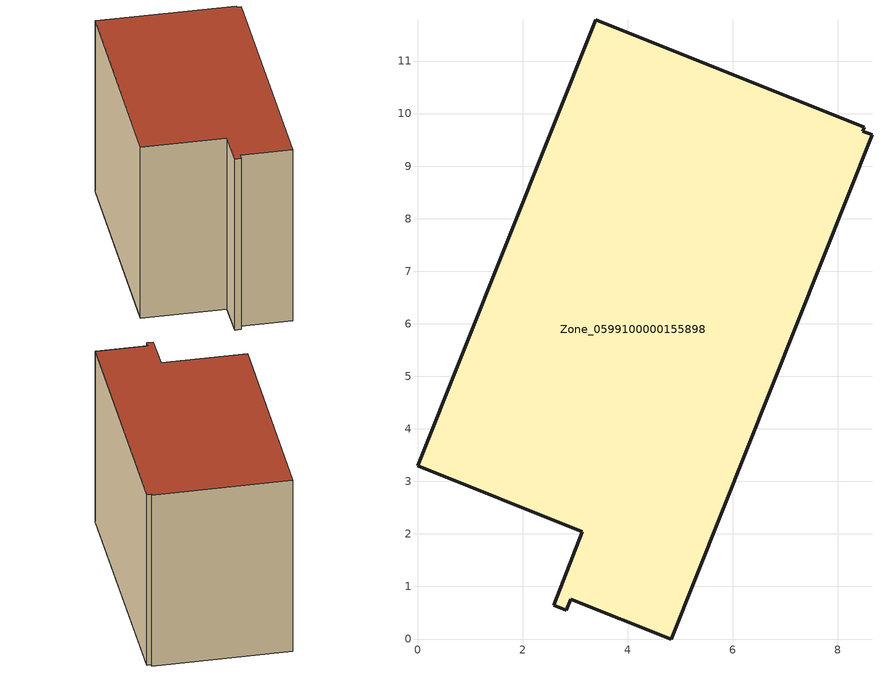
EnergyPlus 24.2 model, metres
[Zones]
Zone_0599100000155898
 floor ground (C_G): 2.92,0.76 2.83,0.55 2.59,0.64 3.14,2.04 0,3.3 3.39,11.78 8.5,9.74 8.47,9.66 8.65,9.59 4.83,0 z0.28
 wall outside (C_F): 2.83,0.55 2.92,0.76 4.83,0 8.65,9.59 8.47,9.66 8.5,9.74 3.39,11.78 0,3.3 3.14,2.04 2.59,0.64 2.83,0.55 z0.28:8.08
 roof outside (C_R): 8.65,9.59 8.47,9.66 8.5,9.74 3.39,11.78 0,3.3 3.14,2.04 2.59,0.64 2.83,0.55 2.92,0.76 4.83,0 z8.08
[BUILDING]
Pand.0599100000155898: North Axis=0; Terrain=City; Loads Convergence Tolerance Value=0.04; Temperature Convergence Tolerance Value=0.4; Solar Distribution=FullExterior; Maximum Number of Warmup Days=25; Minimum Number of Warmup Days=1
[Site:Location]
Rotterdam.The.Hague.AP_ZH_NLD Design_Conditions: Latitude=51.96; Longitude=4.45; Time Zone=1; Elevation=-4.5
[SITE:GROUNDTEMPERATURE:BUILDINGSURFACE]
18, 18, 18, 18, 18, 18, 18, 18, 18, 18, 18, 18
[MATERIAL] Thermal Absorptance=0.9; Solar Absorptance=0.7; Visible Absorptance=0.7
Name | Roughness | Thickness | Conductivity | Density | Specific Heat
G.TC.1975-1991 | MediumSmooth | 0.15 | 0.288461 | 540 | 1210
F.TC.1975-1991 | Rough | 0.3 | 0.230769 | 1920 | 840
R.TC.1975-1991 | MediumRough | 0.2 | 0.153846 | 1500 | 1000
[CONSTRUCTION]
C_G: G.TC.1975-1991
C_F: F.TC.1975-1991
C_R: R.TC.1975-1991
[ZONE]
Zone_0599100000155898: Type=1; Multiplier=1; Ceiling Height=Autocalculate; Volume=Autocalculate; Floor Area=autocalculate; Part of Total Floor Area=Yes
[ZONEINFILTRATION:DESIGNFLOWRATE]
Infil_Zone_0599100000155898: Zone or ZoneList or Space or SpaceList=Zone_0599100000155898; Schedule=AlwaysOn; Design Flow Rate Calculation Method=Flow/Area; Flow Rate per Floor Area=0.003; Constant Term Coefficient=1; Temperature Term Coefficient=0; Velocity Term Coefficient=0; Velocity Squared Term Coefficient=0
[HVACTEMPLATE:ZONE:IDEALLOADSAIRSYSTEM]
Zone_0599100000155898: Maximum Heating Supply Air Temperature=50; Minimum Cooling Supply Air Temperature=13; Maximum Heating Supply Air Humidity Ratio=0.0156; Minimum Cooling Supply Air Humidity Ratio=0.0077; Heating Limit=NoLimit; Cooling Limit=NoLimit; Dehumidification Control Type=ConstantSensibleHeatRatio; Cooling Sensible Heat Ratio=0.7; Dehumidification Setpoint=60; Humidification Control Type=None; Humidification Setpoint=30; Outdoor Air Method=None; Outdoor Air Flow Rate per Person=0.00944; Outdoor Air Flow Rate per Zone Floor Area=0; Outdoor Air Flow Rate per Zone=0; Demand Controlled Ventilation Type=None; Outdoor Air Economizer Type=NoEconomizer; Heat Recovery Type=None; Sensible Heat Recovery Effectiveness=0.7; Latent Heat Recovery Effectiveness=0.65
[ZONECONTROL:THERMOSTAT]
ThermostatControl_Zone_0599100000155898: Zone or ZoneList=Zone_0599100000155898; Control Type Schedule=DualSetpointControlType; Control 1=Thermostat_Zone_0599100000155898; Temperature Difference Between Cutout And Setpoint=0
[THERMOSTATSETPOINT:DUALSETPOINT]
Thermostat_Zone_0599100000155898: Heating Setpoint Temperature Schedule=HeatingSetpoint_Zone_0599100000155898; Cooling Setpoint Temperature Schedule=CoolingSetpoint_Zone_0599100000155898
[SCHEDULE:COMPACT]
HeatingSetpoint_Zone_0599100000155898: Through: 12/31, For: AllDays, Until: 24:00, 21
CoolingSetpoint_Zone_0599100000155898: Through: 12/31, For: AllDays, Until: 24:00, 24
DualSetpointControlType: Through: 12/31, For: AllDays, Until: 24:00, 4
AlwaysOn: Through: 12/31, For: AllDays, Until: 24:00, 1
